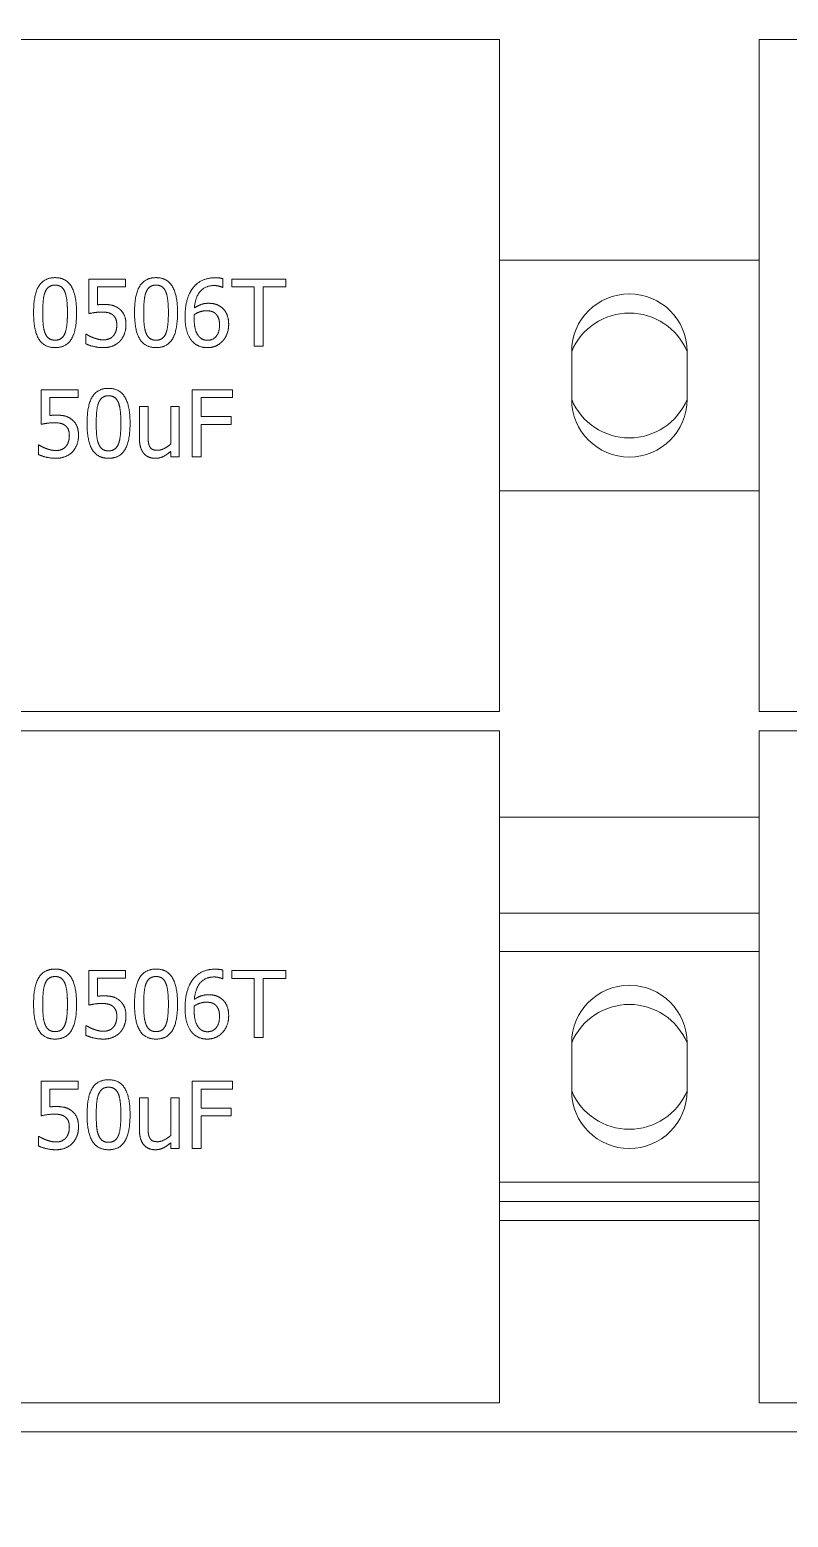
# Model space of a CAD drawing. Header units: millimetres. Extents: x 0 to 8410, y 0 to 5940.
# Drawn here: x 3477.8 to 3517.3, y 3907 to 3984.4 of the extents above; entities that cross this region are included whole.
import ezdxf

# ---------------------------------------------------------------- set-up
doc = ezdxf.new("R2010")
doc.units = ezdxf.units.MM
doc.header["$LTSCALE"] = 10
doc.layers.add('가시적인 것(ISO)', color=3, linetype='Continuous', lineweight=5, true_color=0x00ff00)
doc.layers.add('해치(ISO)', color=7, linetype='Continuous', lineweight=5)

msp = doc.modelspace()

# ---------------------------------------------------------------- hatches: boundary and pattern name
at = {"layer": '해치(ISO)'}
h = msp.add_hatch(dxfattribs=at)
h.set_pattern_fill('ANSI31', color=256, scale=254, angle=14.99998, style=0)
h.set_pattern_definition([(60, (0, 0), (-27.4963, 15.87501), [])])
edge = h.paths.add_edge_path()
edge.add_line((3209.291, 3686.734), (3249.291, 3686.734))
edge.add_line((3249.291, 3686.734), (3249.291, 3688.734))
edge.add_ellipse((3246.291, 3688.734), major_axis=(3, 0), ratio=1, start_angle=0, end_angle=90)
edge.add_line((3246.291, 3691.734), (3218.791, 3691.734))
edge.add_ellipse((3218.791, 3696.234), major_axis=(0, -4.5), ratio=1, start_angle=270, end_angle=360, ccw=False)
edge.add_line((3214.291, 3696.234), (3214.291, 3723.734))
edge.add_ellipse((3211.291, 3723.734), major_axis=(3, 0), ratio=1, start_angle=0, end_angle=90)
edge.add_line((3211.291, 3726.734), (3209.291, 3726.734))
edge.add_line((3209.291, 3726.734), (3209.291, 3686.734))
edge = h.paths.add_edge_path()
edge.add_ellipse((4495.191, 3696.234), major_axis=(4.5, 0), ratio=1, start_angle=270, end_angle=360)
edge.add_line((4499.691, 3696.234), (4499.691, 3723.734))
edge.add_ellipse((4502.691, 3723.734), major_axis=(0, 3), ratio=1, start_angle=0, end_angle=90, ccw=False)
edge.add_line((4502.691, 3726.734), (4504.691, 3726.734))
edge.add_line((4504.691, 3726.734), (4504.691, 3686.734))
edge.add_line((4504.691, 3686.734), (4464.691, 3686.734))
edge.add_line((4464.691, 3686.734), (4464.691, 3688.734))
edge.add_ellipse((4467.691, 3688.734), major_axis=(0, 3), ratio=1, start_angle=0, end_angle=90, ccw=False)
edge.add_line((4467.691, 3691.734), (4495.191, 3691.734))
edge = h.paths.add_edge_path()
edge.add_ellipse((3218.791, 4372.634), major_axis=(-4.5, 0), ratio=1, start_angle=270, end_angle=360)
edge.add_line((3214.291, 4372.634), (3214.291, 4345.134))
edge.add_ellipse((3211.291, 4345.134), major_axis=(0, -3), ratio=1, start_angle=0, end_angle=90, ccw=False)
edge.add_line((3211.291, 4342.134), (3209.291, 4342.134))
edge.add_line((3209.291, 4342.134), (3209.291, 4382.134))
edge.add_line((3209.291, 4382.134), (3249.291, 4382.134))
edge.add_line((3249.291, 4382.134), (3249.291, 4380.134))
edge.add_ellipse((3246.291, 4380.134), major_axis=(0, -3), ratio=1, start_angle=0, end_angle=90, ccw=False)
edge.add_line((3246.291, 4377.134), (3218.791, 4377.134))
edge = h.paths.add_edge_path()
edge.add_line((4467.691, 4377.134), (4495.191, 4377.134))
edge.add_ellipse((4495.191, 4372.634), major_axis=(0, 4.5), ratio=1, start_angle=270, end_angle=360, ccw=False)
edge.add_line((4499.691, 4372.634), (4499.691, 4345.134))
edge.add_ellipse((4502.691, 4345.134), major_axis=(-3, 0), ratio=1, start_angle=0, end_angle=90)
edge.add_line((4502.691, 4342.134), (4504.691, 4342.134))
edge.add_line((4504.691, 4342.134), (4504.691, 4382.134))
edge.add_line((4504.691, 4382.134), (4464.691, 4382.134))
edge.add_line((4464.691, 4382.134), (4464.691, 4380.134))
edge.add_ellipse((4467.691, 4380.134), major_axis=(-3, 0), ratio=1, start_angle=0, end_angle=90)

# ---------------------------------------------------------------- linework, layer by layer
at = {"layer": '가시적인 것(ISO)'}
for p, q in [((3502.241, 3983.934), (3444.741, 3983.934)), ((3502.241, 3948.934), (3502.241, 3983.934)), ((3573.241, 3983.934), (3515.741, 3983.934)), ((3515.741, 3983.934), (3515.741, 3948.934)), ((3502.241, 3972.434), (3515.741, 3972.434)), ((3480.86, 3971.456), (3482.78, 3971.456)), ((3480.86, 3969.652), (3480.86, 3971.456)), ((3481.311, 3971.045), (3481.311, 3970.112)), ((3482.78, 3971.045), (3481.311, 3971.045)), ((3482.78, 3971.456), (3482.78, 3971.045)), ((3487.84, 3971.022), (3487.82, 3971.022)), ((3487.84, 3971.473), (3487.84, 3971.022)), ((3488.3, 3971.456), (3491.113, 3971.456)), ((3488.3, 3971.042), (3488.3, 3971.456)), ((3489.474, 3971.042), (3488.3, 3971.042)), ((3489.474, 3967.956), (3489.474, 3971.042)), ((3489.939, 3971.042), (3489.939, 3967.956)), ((3491.113, 3971.042), (3489.939, 3971.042)), ((3491.113, 3971.456), (3491.113, 3971.042)), ((3480.715, 3968.577), (3480.749, 3968.577)), ((3480.715, 3968.081), (3480.715, 3968.577)), ((3489.939, 3967.956), (3489.474, 3967.956)), ((3505.991, 3965.184), (3505.991, 3967.684)), ((3511.991, 3967.684), (3511.991, 3965.184)), ((3478.39, 3965.693), (3480.31, 3965.693)), ((3478.39, 3963.89), (3478.39, 3965.693)), ((3480.31, 3965.693), (3480.31, 3965.282)), ((3486.243, 3965.693), (3488.337, 3965.693)), ((3486.243, 3962.193), (3486.243, 3965.693)), ((3488.337, 3965.693), (3488.337, 3965.279)), ((3478.841, 3965.282), (3478.841, 3964.349)), ((3480.31, 3965.282), (3478.841, 3965.282)), ((3483.506, 3964.82), (3483.949, 3964.82)), ((3483.506, 3963.115), (3483.506, 3964.82)), ((3483.949, 3964.82), (3483.949, 3963.322)), ((3485.126, 3964.82), (3485.568, 3964.82)), ((3485.126, 3962.857), (3485.126, 3964.82)), ((3485.568, 3964.82), (3485.568, 3962.193)), ((3486.709, 3965.279), (3486.709, 3964.292)), ((3488.337, 3965.279), (3486.709, 3965.279)), ((3486.709, 3964.292), (3488.269, 3964.292)), ((3486.709, 3963.878), (3486.709, 3962.193)), ((3488.269, 3963.878), (3486.709, 3963.878)), ((3488.269, 3964.292), (3488.269, 3963.878)), ((3478.245, 3962.815), (3478.279, 3962.815)), ((3478.245, 3962.318), (3478.245, 3962.815)), ((3485.126, 3962.193), (3485.126, 3962.483)), ((3485.568, 3962.193), (3485.126, 3962.193)), ((3486.709, 3962.193), (3486.243, 3962.193)), ((3515.741, 3960.434), (3502.241, 3960.434)), ((3444.741, 3948.934), (3502.241, 3948.934)), ((3515.741, 3948.934), (3573.241, 3948.934)), ((3502.241, 3947.934), (3444.741, 3947.934)), ((3502.241, 3912.934), (3502.241, 3947.934)), ((3573.241, 3947.934), (3515.741, 3947.934)), ((3515.741, 3947.934), (3515.741, 3912.934)), ((3502.241, 3943.434), (3515.741, 3943.434)), ((3502.241, 3938.434), (3515.741, 3938.434)), ((3502.241, 3936.434), (3515.741, 3936.434)), ((3480.86, 3935.456), (3482.78, 3935.456)), ((3480.86, 3933.652), (3480.86, 3935.456)), ((3482.78, 3935.456), (3482.78, 3935.045)), ((3487.84, 3935.473), (3487.84, 3935.022)), ((3488.3, 3935.456), (3491.113, 3935.456)), ((3488.3, 3935.042), (3488.3, 3935.456)), ((3491.113, 3935.456), (3491.113, 3935.042)), ((3481.311, 3935.045), (3481.311, 3934.112)), ((3482.78, 3935.045), (3481.311, 3935.045)), ((3487.84, 3935.022), (3487.82, 3935.022)), ((3489.474, 3935.042), (3488.3, 3935.042)), ((3489.474, 3931.956), (3489.474, 3935.042)), ((3489.939, 3935.042), (3489.939, 3931.956)), ((3491.113, 3935.042), (3489.939, 3935.042)), ((3480.715, 3932.577), (3480.749, 3932.577)), ((3480.715, 3932.081), (3480.715, 3932.577)), ((3489.939, 3931.956), (3489.474, 3931.956)), ((3505.991, 3929.184), (3505.991, 3931.684)), ((3511.991, 3931.684), (3511.991, 3929.184)), ((3478.39, 3929.693), (3480.31, 3929.693)), ((3478.39, 3927.89), (3478.39, 3929.693)), ((3478.841, 3929.282), (3478.841, 3928.349)), ((3480.31, 3929.282), (3478.841, 3929.282)), ((3480.31, 3929.693), (3480.31, 3929.282)), ((3486.243, 3929.693), (3488.337, 3929.693)), ((3486.243, 3926.193), (3486.243, 3929.693)), ((3486.709, 3929.279), (3486.709, 3928.292)), ((3488.337, 3929.279), (3486.709, 3929.279)), ((3488.337, 3929.693), (3488.337, 3929.279)), ((3483.506, 3928.82), (3483.949, 3928.82)), ((3483.506, 3927.115), (3483.506, 3928.82)), ((3483.949, 3928.82), (3483.949, 3927.322)), ((3485.126, 3928.82), (3485.568, 3928.82)), ((3485.126, 3926.857), (3485.126, 3928.82)), ((3485.568, 3928.82), (3485.568, 3926.193)), ((3486.709, 3928.292), (3488.269, 3928.292)), ((3488.269, 3928.292), (3488.269, 3927.878)), ((3486.709, 3927.878), (3486.709, 3926.193)), ((3488.269, 3927.878), (3486.709, 3927.878)), ((3478.245, 3926.815), (3478.279, 3926.815)), ((3478.245, 3926.318), (3478.245, 3926.815)), ((3485.126, 3926.193), (3485.126, 3926.483)), ((3485.568, 3926.193), (3485.126, 3926.193)), ((3486.709, 3926.193), (3486.243, 3926.193)), ((3515.741, 3924.434), (3502.241, 3924.434)), ((3502.241, 3923.434), (3515.741, 3923.434)), ((3515.741, 3922.434), (3502.241, 3922.434)), ((3444.741, 3912.934), (3502.241, 3912.934)), ((3515.741, 3912.934), (3573.241, 3912.934)), ((3758.491, 3911.434), (3330.491, 3911.434))]:
    msp.add_line(p, q, dxfattribs=at)
for centre, radius, start, end in [((3508.991, 3967.684), 3, 0, 180), ((3508.991, 3966.434), 3.25, 22.61986, 157.38014), ((3508.991, 3966.434), 3.25, 202.61986, 337.38014), ((3508.991, 3965.184), 3, 180, 0), ((3508.991, 3931.684), 3, 0, 180), ((3508.991, 3930.434), 3.25, 22.61986, 157.38014), ((3508.991, 3930.434), 3.25, 202.61986, 337.38014), ((3508.991, 3929.184), 3, 180, 0)]:
    msp.add_arc(centre, radius, start, end, dxfattribs=at)
for points in [[(3477.993, 3969.703), (3477.993, 3970.651), (3478.54, 3971.527), (3479.113, 3971.527)], [(3479.113, 3971.138), (3478.917, 3971.138), (3478.665, 3970.954), (3478.591, 3970.77)], [(3479.113, 3971.527), (3479.689, 3971.527), (3480.23, 3970.619), (3480.23, 3969.706)], [(3479.626, 3970.775), (3479.555, 3970.954), (3479.309, 3971.138), (3479.113, 3971.138)], [(3483.245, 3969.703), (3483.245, 3970.651), (3483.793, 3971.527), (3484.366, 3971.527)], [(3484.366, 3971.138), (3484.17, 3971.138), (3483.918, 3970.954), (3483.844, 3970.77)], [(3484.366, 3971.527), (3484.942, 3971.527), (3485.483, 3970.619), (3485.483, 3969.706)], [(3484.879, 3970.775), (3484.808, 3970.954), (3484.561, 3971.138), (3484.366, 3971.138)], [(3485.875, 3969.493), (3485.875, 3969.95), (3486.062, 3970.685), (3486.258, 3970.957)], [(3486.258, 3970.957), (3486.448, 3971.224), (3487.049, 3971.521), (3487.443, 3971.521)], [(3487.381, 3971.116), (3486.944, 3971.116), (3486.408, 3970.526), (3486.357, 3969.947)], [(3487.82, 3971.022), (3487.755, 3971.056), (3487.517, 3971.116), (3487.381, 3971.116)], [(3487.443, 3971.521), (3487.559, 3971.521), (3487.764, 3971.499), (3487.84, 3971.473)], [(3478.591, 3970.77), (3478.52, 3970.591), (3478.469, 3970.046), (3478.469, 3969.703)], [(3479.754, 3969.706), (3479.754, 3970.066), (3479.697, 3970.597), (3479.626, 3970.775)], [(3481.311, 3970.112), (3481.396, 3970.123), (3481.561, 3970.132), (3481.629, 3970.132)], [(3481.629, 3970.132), (3481.898, 3970.132), (3482.27, 3970.044), (3482.44, 3969.913)], [(3483.844, 3970.77), (3483.773, 3970.591), (3483.722, 3970.046), (3483.722, 3969.703)], [(3485.007, 3969.706), (3485.007, 3970.066), (3484.95, 3970.597), (3484.879, 3970.775)], [(3486.357, 3969.947), (3486.524, 3970.063), (3486.876, 3970.191), (3487.086, 3970.191)], [(3487.086, 3970.191), (3487.29, 3970.191), (3487.596, 3970.109), (3487.764, 3969.984)], [(3479.113, 3967.882), (3478.534, 3967.882), (3477.993, 3968.781), (3477.993, 3969.703)], [(3478.469, 3969.703), (3478.469, 3969.335), (3478.514, 3968.841), (3478.588, 3968.648)], [(3480.23, 3969.706), (3480.23, 3968.764), (3479.683, 3967.882), (3479.113, 3967.882)], [(3479.629, 3968.64), (3479.697, 3968.813), (3479.754, 3969.346), (3479.754, 3969.706)], [(3481.552, 3969.737), (3481.359, 3969.737), (3480.976, 3969.678), (3480.86, 3969.652)], [(3482.125, 3969.576), (3482.026, 3969.664), (3481.731, 3969.737), (3481.552, 3969.737)], [(3482.324, 3969.071), (3482.324, 3969.258), (3482.222, 3969.496), (3482.125, 3969.576)], [(3482.44, 3969.913), (3482.613, 3969.783), (3482.8, 3969.386), (3482.8, 3969.068)], [(3484.366, 3967.882), (3483.787, 3967.882), (3483.245, 3968.781), (3483.245, 3969.703)], [(3483.722, 3969.703), (3483.722, 3969.335), (3483.767, 3968.841), (3483.841, 3968.648)], [(3485.483, 3969.706), (3485.483, 3968.764), (3484.936, 3967.882), (3484.366, 3967.882)], [(3484.882, 3968.64), (3484.95, 3968.813), (3485.007, 3969.346), (3485.007, 3969.706)], [(3486.26, 3968.2), (3486.079, 3968.39), (3485.875, 3969.028), (3485.875, 3969.493)], [(3486.357, 3969.61), (3486.354, 3969.559), (3486.348, 3969.462), (3486.348, 3969.388)], [(3486.348, 3969.388), (3486.348, 3969.025), (3486.49, 3968.58), (3486.598, 3968.464)], [(3486.981, 3969.803), (3486.816, 3969.803), (3486.507, 3969.703), (3486.357, 3969.61)], [(3487.429, 3969.681), (3487.335, 3969.754), (3487.103, 3969.803), (3486.981, 3969.803)], [(3487.667, 3969.071), (3487.667, 3969.286), (3487.554, 3969.578), (3487.429, 3969.681)], [(3487.764, 3969.984), (3487.957, 3969.839), (3488.144, 3969.391), (3488.144, 3969.091)], [(3478.588, 3968.648), (3478.656, 3968.467), (3478.909, 3968.271), (3479.113, 3968.271)], [(3479.113, 3968.271), (3479.306, 3968.271), (3479.558, 3968.455), (3479.629, 3968.64)], [(3480.749, 3968.577), (3480.803, 3968.538), (3481.005, 3968.435), (3481.127, 3968.39)], [(3481.64, 3968.288), (3481.782, 3968.288), (3482.049, 3968.39), (3482.145, 3968.501)], [(3482.145, 3968.501), (3482.233, 3968.606), (3482.324, 3968.884), (3482.324, 3969.071)], [(3482.8, 3969.068), (3482.8, 3968.815), (3482.638, 3968.384), (3482.491, 3968.226)], [(3483.841, 3968.648), (3483.909, 3968.467), (3484.162, 3968.271), (3484.366, 3968.271)], [(3484.366, 3968.271), (3484.559, 3968.271), (3484.811, 3968.455), (3484.882, 3968.64)], [(3487.035, 3968.265), (3487.318, 3968.265), (3487.667, 3968.668), (3487.667, 3969.071)], [(3488.144, 3969.091), (3488.144, 3968.821), (3487.965, 3968.365), (3487.815, 3968.211)], [(3481.632, 3967.882), (3481.382, 3967.882), (3480.894, 3967.993), (3480.715, 3968.081)], [(3481.127, 3968.39), (3481.266, 3968.342), (3481.495, 3968.288), (3481.64, 3968.288)], [(3482.491, 3968.226), (3482.343, 3968.067), (3481.904, 3967.882), (3481.632, 3967.882)], [(3487.032, 3967.882), (3486.796, 3967.882), (3486.408, 3968.041), (3486.26, 3968.2)], [(3486.598, 3968.464), (3486.697, 3968.353), (3486.913, 3968.265), (3487.035, 3968.265)], [(3487.815, 3968.211), (3487.659, 3968.05), (3487.267, 3967.882), (3487.032, 3967.882)], [(3480.775, 3963.941), (3480.775, 3964.888), (3481.322, 3965.764), (3481.895, 3965.764)], [(3481.895, 3965.764), (3482.471, 3965.764), (3483.013, 3964.857), (3483.013, 3963.943)], [(3481.373, 3965.007), (3481.303, 3964.828), (3481.252, 3964.284), (3481.252, 3963.941)], [(3481.895, 3965.376), (3481.7, 3965.376), (3481.447, 3965.191), (3481.373, 3965.007)], [(3482.409, 3965.013), (3482.338, 3965.191), (3482.091, 3965.376), (3481.895, 3965.376)], [(3482.536, 3963.943), (3482.536, 3964.304), (3482.48, 3964.834), (3482.409, 3965.013)], [(3479.082, 3963.975), (3478.889, 3963.975), (3478.506, 3963.915), (3478.39, 3963.89)], [(3478.841, 3964.349), (3478.926, 3964.36), (3479.09, 3964.369), (3479.158, 3964.369)], [(3479.655, 3963.813), (3479.555, 3963.901), (3479.26, 3963.975), (3479.082, 3963.975)], [(3479.158, 3964.369), (3479.428, 3964.369), (3479.799, 3964.281), (3479.969, 3964.15)], [(3479.969, 3964.15), (3480.143, 3964.02), (3480.33, 3963.623), (3480.33, 3963.305)], [(3481.895, 3962.12), (3481.317, 3962.12), (3480.775, 3963.019), (3480.775, 3963.941)], [(3481.252, 3963.941), (3481.252, 3963.572), (3481.297, 3963.078), (3481.371, 3962.885)], [(3483.013, 3963.943), (3483.013, 3963.002), (3482.465, 3962.12), (3481.895, 3962.12)], [(3482.412, 3962.877), (3482.48, 3963.05), (3482.536, 3963.583), (3482.536, 3963.943)], [(3479.853, 3963.308), (3479.853, 3963.495), (3479.751, 3963.734), (3479.655, 3963.813)], [(3479.675, 3962.738), (3479.762, 3962.843), (3479.853, 3963.121), (3479.853, 3963.308)], [(3480.33, 3963.305), (3480.33, 3963.053), (3480.168, 3962.622), (3480.021, 3962.463)], [(3483.745, 3962.355), (3483.631, 3962.477), (3483.506, 3962.849), (3483.506, 3963.115)], [(3483.949, 3963.322), (3483.949, 3963.112), (3483.98, 3962.837), (3484.034, 3962.735)], [(3479.161, 3962.12), (3478.912, 3962.12), (3478.424, 3962.23), (3478.245, 3962.318)], [(3478.279, 3962.815), (3478.333, 3962.775), (3478.534, 3962.673), (3478.656, 3962.627)], [(3478.656, 3962.627), (3478.795, 3962.579), (3479.025, 3962.525), (3479.17, 3962.525)], [(3480.021, 3962.463), (3479.873, 3962.304), (3479.433, 3962.12), (3479.161, 3962.12)], [(3479.17, 3962.525), (3479.311, 3962.525), (3479.578, 3962.627), (3479.675, 3962.738)], [(3481.371, 3962.885), (3481.439, 3962.704), (3481.691, 3962.508), (3481.895, 3962.508)], [(3481.895, 3962.508), (3482.088, 3962.508), (3482.341, 3962.693), (3482.412, 3962.877)], [(3484.329, 3962.12), (3484.159, 3962.12), (3483.855, 3962.233), (3483.745, 3962.355)], [(3484.034, 3962.735), (3484.088, 3962.633), (3484.272, 3962.539), (3484.445, 3962.539)], [(3485.126, 3962.483), (3484.922, 3962.304), (3484.556, 3962.12), (3484.329, 3962.12)], [(3484.445, 3962.539), (3484.607, 3962.539), (3484.973, 3962.724), (3485.126, 3962.857)], [(3477.993, 3933.703), (3477.993, 3934.651), (3478.54, 3935.527), (3479.113, 3935.527)], [(3479.113, 3935.527), (3479.689, 3935.527), (3480.23, 3934.619), (3480.23, 3933.706)], [(3483.245, 3933.703), (3483.245, 3934.651), (3483.793, 3935.527), (3484.366, 3935.527)], [(3484.366, 3935.527), (3484.942, 3935.527), (3485.483, 3934.619), (3485.483, 3933.706)], [(3486.258, 3934.957), (3486.448, 3935.224), (3487.049, 3935.521), (3487.443, 3935.521)], [(3487.443, 3935.521), (3487.559, 3935.521), (3487.764, 3935.499), (3487.84, 3935.473)], [(3478.591, 3934.77), (3478.52, 3934.591), (3478.469, 3934.046), (3478.469, 3933.703)], [(3479.113, 3935.138), (3478.917, 3935.138), (3478.665, 3934.954), (3478.591, 3934.77)], [(3479.626, 3934.775), (3479.555, 3934.954), (3479.309, 3935.138), (3479.113, 3935.138)], [(3479.754, 3933.706), (3479.754, 3934.066), (3479.697, 3934.597), (3479.626, 3934.775)], [(3483.844, 3934.77), (3483.773, 3934.591), (3483.722, 3934.046), (3483.722, 3933.703)], [(3484.366, 3935.138), (3484.17, 3935.138), (3483.918, 3934.954), (3483.844, 3934.77)], [(3484.879, 3934.775), (3484.808, 3934.954), (3484.561, 3935.138), (3484.366, 3935.138)], [(3485.007, 3933.706), (3485.007, 3934.066), (3484.95, 3934.597), (3484.879, 3934.775)], [(3485.875, 3933.493), (3485.875, 3933.95), (3486.062, 3934.685), (3486.258, 3934.957)], [(3487.381, 3935.116), (3486.944, 3935.116), (3486.408, 3934.526), (3486.357, 3933.947)], [(3487.82, 3935.022), (3487.755, 3935.056), (3487.517, 3935.116), (3487.381, 3935.116)], [(3479.113, 3931.882), (3478.534, 3931.882), (3477.993, 3932.781), (3477.993, 3933.703)], [(3478.469, 3933.703), (3478.469, 3933.335), (3478.514, 3932.841), (3478.588, 3932.648)], [(3480.23, 3933.706), (3480.23, 3932.764), (3479.683, 3931.882), (3479.113, 3931.882)], [(3479.629, 3932.64), (3479.697, 3932.813), (3479.754, 3933.346), (3479.754, 3933.706)], [(3481.552, 3933.737), (3481.359, 3933.737), (3480.976, 3933.678), (3480.86, 3933.652)], [(3481.311, 3934.112), (3481.396, 3934.123), (3481.561, 3934.132), (3481.629, 3934.132)], [(3482.125, 3933.576), (3482.026, 3933.664), (3481.731, 3933.737), (3481.552, 3933.737)], [(3481.629, 3934.132), (3481.898, 3934.132), (3482.27, 3934.044), (3482.44, 3933.913)], [(3482.44, 3933.913), (3482.613, 3933.783), (3482.8, 3933.386), (3482.8, 3933.068)], [(3484.366, 3931.882), (3483.787, 3931.882), (3483.245, 3932.781), (3483.245, 3933.703)], [(3483.722, 3933.703), (3483.722, 3933.335), (3483.767, 3932.841), (3483.841, 3932.648)], [(3485.483, 3933.706), (3485.483, 3932.764), (3484.936, 3931.882), (3484.366, 3931.882)], [(3484.882, 3932.64), (3484.95, 3932.813), (3485.007, 3933.346), (3485.007, 3933.706)], [(3486.357, 3933.947), (3486.524, 3934.063), (3486.876, 3934.191), (3487.086, 3934.191)], [(3486.981, 3933.803), (3486.816, 3933.803), (3486.507, 3933.703), (3486.357, 3933.61)], [(3487.429, 3933.681), (3487.335, 3933.754), (3487.103, 3933.803), (3486.981, 3933.803)], [(3487.086, 3934.191), (3487.29, 3934.191), (3487.596, 3934.109), (3487.764, 3933.984)], [(3487.667, 3933.071), (3487.667, 3933.286), (3487.554, 3933.578), (3487.429, 3933.681)], [(3487.764, 3933.984), (3487.957, 3933.839), (3488.144, 3933.391), (3488.144, 3933.091)], [(3482.324, 3933.071), (3482.324, 3933.258), (3482.222, 3933.496), (3482.125, 3933.576)], [(3482.145, 3932.501), (3482.233, 3932.606), (3482.324, 3932.884), (3482.324, 3933.071)], [(3482.8, 3933.068), (3482.8, 3932.815), (3482.638, 3932.384), (3482.491, 3932.226)], [(3486.26, 3932.2), (3486.079, 3932.39), (3485.875, 3933.028), (3485.875, 3933.493)], [(3486.357, 3933.61), (3486.354, 3933.559), (3486.348, 3933.462), (3486.348, 3933.388)], [(3486.348, 3933.388), (3486.348, 3933.025), (3486.49, 3932.58), (3486.598, 3932.464)], [(3487.035, 3932.265), (3487.318, 3932.265), (3487.667, 3932.668), (3487.667, 3933.071)], [(3488.144, 3933.091), (3488.144, 3932.821), (3487.965, 3932.365), (3487.815, 3932.211)], [(3478.588, 3932.648), (3478.656, 3932.467), (3478.909, 3932.271), (3479.113, 3932.271)], [(3479.113, 3932.271), (3479.306, 3932.271), (3479.558, 3932.455), (3479.629, 3932.64)], [(3481.632, 3931.882), (3481.382, 3931.882), (3480.894, 3931.993), (3480.715, 3932.081)], [(3480.749, 3932.577), (3480.803, 3932.538), (3481.005, 3932.435), (3481.127, 3932.39)], [(3481.127, 3932.39), (3481.266, 3932.342), (3481.495, 3932.288), (3481.64, 3932.288)], [(3482.491, 3932.226), (3482.343, 3932.067), (3481.904, 3931.882), (3481.632, 3931.882)], [(3481.64, 3932.288), (3481.782, 3932.288), (3482.049, 3932.39), (3482.145, 3932.501)], [(3483.841, 3932.648), (3483.909, 3932.467), (3484.162, 3932.271), (3484.366, 3932.271)], [(3484.366, 3932.271), (3484.559, 3932.271), (3484.811, 3932.455), (3484.882, 3932.64)], [(3487.032, 3931.882), (3486.796, 3931.882), (3486.408, 3932.041), (3486.26, 3932.2)], [(3486.598, 3932.464), (3486.697, 3932.353), (3486.913, 3932.265), (3487.035, 3932.265)], [(3487.815, 3932.211), (3487.659, 3932.05), (3487.267, 3931.882), (3487.032, 3931.882)], [(3480.775, 3927.941), (3480.775, 3928.888), (3481.322, 3929.764), (3481.895, 3929.764)], [(3481.895, 3929.764), (3482.471, 3929.764), (3483.013, 3928.857), (3483.013, 3927.943)], [(3481.373, 3929.007), (3481.303, 3928.828), (3481.252, 3928.284), (3481.252, 3927.941)], [(3481.895, 3929.376), (3481.7, 3929.376), (3481.447, 3929.191), (3481.373, 3929.007)], [(3482.409, 3929.013), (3482.338, 3929.191), (3482.091, 3929.376), (3481.895, 3929.376)], [(3482.536, 3927.943), (3482.536, 3928.304), (3482.48, 3928.834), (3482.409, 3929.013)], [(3478.841, 3928.349), (3478.926, 3928.36), (3479.09, 3928.369), (3479.158, 3928.369)], [(3479.158, 3928.369), (3479.428, 3928.369), (3479.799, 3928.281), (3479.969, 3928.15)], [(3479.082, 3927.975), (3478.889, 3927.975), (3478.506, 3927.915), (3478.39, 3927.89)], [(3479.655, 3927.813), (3479.555, 3927.901), (3479.26, 3927.975), (3479.082, 3927.975)], [(3479.853, 3927.308), (3479.853, 3927.495), (3479.751, 3927.734), (3479.655, 3927.813)], [(3479.969, 3928.15), (3480.143, 3928.02), (3480.33, 3927.623), (3480.33, 3927.305)], [(3481.895, 3926.12), (3481.317, 3926.12), (3480.775, 3927.019), (3480.775, 3927.941)], [(3481.252, 3927.941), (3481.252, 3927.572), (3481.297, 3927.078), (3481.371, 3926.885)], [(3483.013, 3927.943), (3483.013, 3927.002), (3482.465, 3926.12), (3481.895, 3926.12)], [(3482.412, 3926.877), (3482.48, 3927.05), (3482.536, 3927.583), (3482.536, 3927.943)], [(3478.279, 3926.815), (3478.333, 3926.775), (3478.534, 3926.673), (3478.656, 3926.627)], [(3479.17, 3926.525), (3479.311, 3926.525), (3479.578, 3926.627), (3479.675, 3926.738)], [(3479.675, 3926.738), (3479.762, 3926.843), (3479.853, 3927.121), (3479.853, 3927.308)], [(3480.33, 3927.305), (3480.33, 3927.053), (3480.168, 3926.622), (3480.021, 3926.463)], [(3481.371, 3926.885), (3481.439, 3926.704), (3481.691, 3926.508), (3481.895, 3926.508)], [(3481.895, 3926.508), (3482.088, 3926.508), (3482.341, 3926.693), (3482.412, 3926.877)], [(3483.745, 3926.355), (3483.631, 3926.477), (3483.506, 3926.849), (3483.506, 3927.115)], [(3483.949, 3927.322), (3483.949, 3927.112), (3483.98, 3926.837), (3484.034, 3926.735)], [(3484.034, 3926.735), (3484.088, 3926.633), (3484.272, 3926.539), (3484.445, 3926.539)], [(3484.445, 3926.539), (3484.607, 3926.539), (3484.973, 3926.724), (3485.126, 3926.857)], [(3479.161, 3926.12), (3478.912, 3926.12), (3478.424, 3926.23), (3478.245, 3926.318)], [(3478.656, 3926.627), (3478.795, 3926.579), (3479.025, 3926.525), (3479.17, 3926.525)], [(3480.021, 3926.463), (3479.873, 3926.304), (3479.433, 3926.12), (3479.161, 3926.12)], [(3484.329, 3926.12), (3484.159, 3926.12), (3483.855, 3926.233), (3483.745, 3926.355)], [(3485.126, 3926.483), (3484.922, 3926.304), (3484.556, 3926.12), (3484.329, 3926.12)]]:
    msp.add_open_spline(points, degree=2, dxfattribs=at)

doc.saveas('drawing.dxf')
